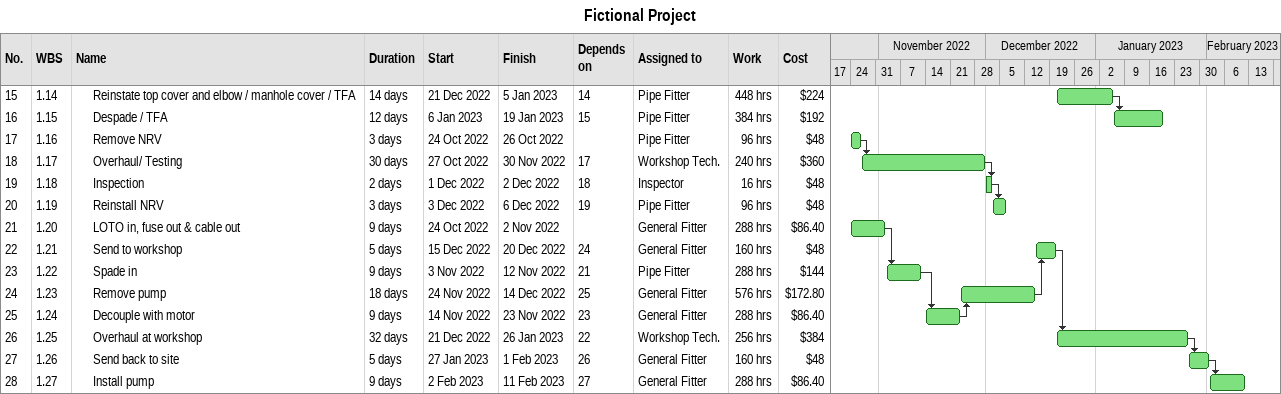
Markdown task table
Fictional Project

| ID | WBS | Task | Duration | Start | Finish | Predecessors | Resources | Work (h) | Cost ($) |
|---|---|---|---|---|---|---|---|---|---|
| 15 | 1.14 | Reinstate top cover and elbow / manhole cover / TFA | 14d | 2022-12-21 | 2023-01-05 | 14 | Pipe Fitter | 448 | 224 |
| 16 | 1.15 | Despade / TFA | 12d | 2023-01-06 | 2023-01-19 | 15 | Pipe Fitter | 384 | 192 |
| 17 | 1.16 | Remove NRV | 3d | 2022-10-24 | 2022-10-26 |  | Pipe Fitter | 96 | 48 |
| 18 | 1.17 | Overhaul/ Testing | 30d | 2022-10-27 | 2022-11-30 | 17 | Workshop Tech. | 240 | 360 |
| 19 | 1.18 | Inspection | 2d | 2022-12-01 | 2022-12-02 | 18 | Inspector | 16 | 48 |
| 20 | 1.19 | Reinstall NRV | 3d | 2022-12-03 | 2022-12-06 | 19 | Pipe Fitter | 96 | 48 |
| 21 | 1.20 | LOTO in, fuse out & cable out | 9d | 2022-10-24 | 2022-11-02 |  | General Fitter | 288 | 86.40 |
| 22 | 1.21 | Send to workshop | 5d | 2022-12-15 | 2022-12-20 | 24 | General Fitter | 160 | 48 |
| 23 | 1.22 | Spade in | 9d | 2022-11-03 | 2022-11-12 | 21 | Pipe Fitter | 288 | 144 |
| 24 | 1.23 | Remove pump | 18d | 2022-11-24 | 2022-12-14 | 25 | General Fitter | 576 | 172.80 |
| 25 | 1.24 | Decouple with motor | 9d | 2022-11-14 | 2022-11-23 | 23 | General Fitter | 288 | 86.40 |
| 26 | 1.25 | Overhaul at workshop | 32d | 2022-12-21 | 2023-01-26 | 22 | Workshop Tech. | 256 | 384 |
| 27 | 1.26 | Send back to site | 5d | 2023-01-27 | 2023-02-01 | 26 | General Fitter | 160 | 48 |
| 28 | 1.27 | Install pump | 9d | 2023-02-02 | 2023-02-11 | 27 | General Fitter | 288 | 86.40 |
